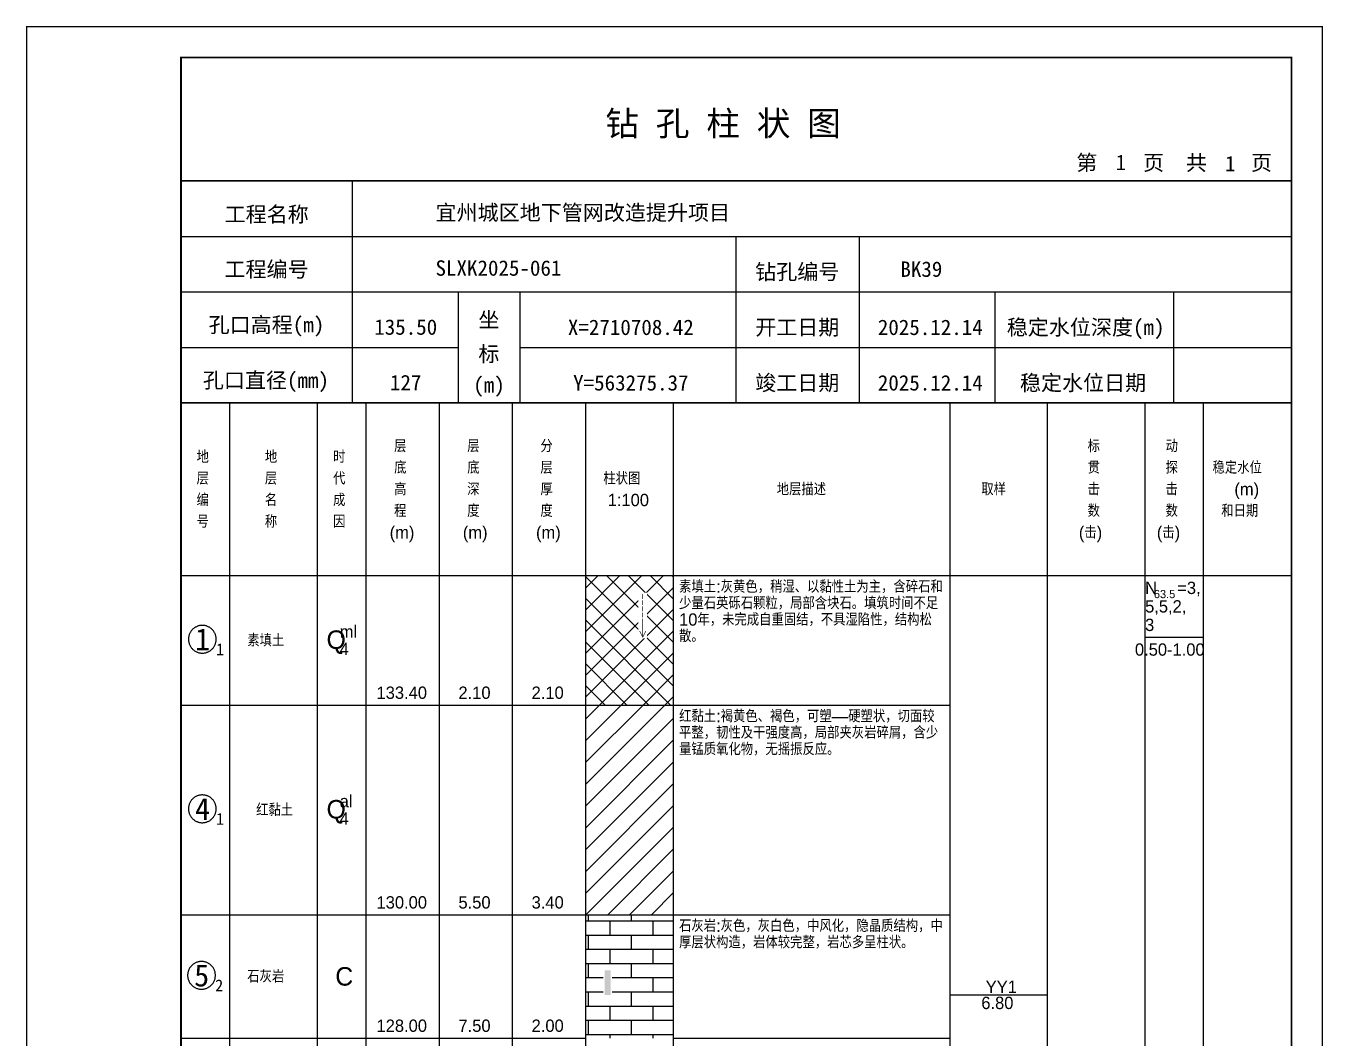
# Model space of a CAD drawing. Header units: millimetres. Extents: x 12489 to 89920, y 4630 to 4927.
# Drawn here: x 20849.3 to 21059.6, y 4762.7 to 4926.8 of the extents above; entities that cross this region are included whole.
import ezdxf
from ezdxf.enums import TextEntityAlignment as Align

# ---------------------------------------------------------------- set-up
doc = ezdxf.new("R2010")
doc.units = ezdxf.units.MM
doc.layers.add('ZZT_TC', color=7, linetype='Continuous')
doc.styles.add('成果图图块', font='', dxfattribs={"height": 2.5})
doc.styles.add('成果图模板', font='')
doc.styles.add('成果图模板标题', font='simhei.ttf')
doc.styles.add('成果图表体', font='Comfont.shx', dxfattribs={"height": 2, "bigfont": 'Hztxt12a.shx'})
doc.styles.get('成果图图块').set_extended_font_data('FangSong_GB2312')
doc.styles.get('成果图模板').set_extended_font_data('FangSong_GB2312')

# ---------------------------------------------------------------- blocks, each defined once
blk = doc.blocks.new('DCBH-1-1-984', base_point=(0.3, -0.11))
at = {"layer": 'ZZT_TC', "color": 7}
blk.add_polyline3d([(-0.19, 2.31, 0), (-0.3, 2.31, 0), (-0.41, 2.3, 0), (-0.52, 2.29, 0), (-0.63, 2.27, 0), (-0.73, 2.24, 0), (-0.84, 2.21, 0), (-0.95, 2.18, 0), (-1.05, 2.14, 0), (-1.15, 2.09, 0), (-1.25, 2.04, 0), (-1.35, 1.99, 0), (-1.44, 1.93, 0), (-1.53, 1.87, 0), (-1.62, 1.8, 0), (-1.7, 1.73, 0), (-1.78, 1.65, 0), (-1.86, 1.57, 0), (-1.93, 1.49, 0), (-2, 1.4, 0), (-2.06, 1.31, 0), (-2.12, 1.22, 0), (-2.17, 1.12, 0), (-2.22, 1.02, 0), (-2.27, 0.92, 0), (-2.31, 0.82, 0), (-2.34, 0.71, 0), (-2.37, 0.61, 0), (-2.4, 0.5, 0), (-2.41, 0.39, 0), (-2.43, 0.28, 0), (-2.44, 0.17, 0), (-2.44, 0.06, 0), (-2.44, -0.05, 0), (-2.43, -0.16, 0), (-2.41, -0.27, 0), (-2.4, -0.38, 0), (-2.37, -0.49, 0), (-2.34, -0.6, 0), (-2.31, -0.7, 0), (-2.27, -0.8, 0), (-2.22, -0.9, 0), (-2.17, -1, 0), (-2.12, -1.1, 0), (-2.06, -1.19, 0), (-2, -1.28, 0), (-1.93, -1.37, 0), (-1.86, -1.45, 0), (-1.78, -1.53, 0), (-1.7, -1.61, 0), (-1.62, -1.68, 0), (-1.53, -1.75, 0), (-1.44, -1.81, 0), (-1.35, -1.87, 0), (-1.25, -1.93, 0), (-1.15, -1.98, 0), (-1.05, -2.02, 0), (-0.95, -2.06, 0), (-0.84, -2.1, 0), (-0.73, -2.13, 0), (-0.63, -2.15, 0), (-0.52, -2.17, 0), (-0.41, -2.18, 0), (-0.3, -2.19, 0), (-0.19, -2.19, 0), (-0.08, -2.19, 0), (0.03, -2.18, 0), (0.14, -2.17, 0), (0.25, -2.15, 0), (0.36, -2.13, 0), (0.47, -2.1, 0), (0.57, -2.06, 0), (0.67, -2.02, 0), (0.77, -1.98, 0), (0.87, -1.93, 0), (0.97, -1.87, 0), (1.06, -1.81, 0), (1.15, -1.75, 0), (1.24, -1.68, 0), (1.32, -1.61, 0), (1.4, -1.53, 0), (1.48, -1.45, 0), (1.55, -1.37, 0), (1.62, -1.28, 0), (1.68, -1.19, 0), (1.74, -1.1, 0), (1.8, -1, 0), (1.85, -0.9, 0), (1.89, -0.8, 0), (1.93, -0.7, 0), (1.97, -0.6, 0), (2, -0.49, 0), (2.02, -0.38, 0), (2.04, -0.27, 0), (2.05, -0.16, 0), (2.06, -0.05, 0), (2.06, 0.06, 0), (2.06, 0.17, 0), (2.05, 0.28, 0), (2.04, 0.39, 0), (2.02, 0.5, 0), (2, 0.61, 0), (1.97, 0.71, 0), (1.93, 0.82, 0), (1.89, 0.92, 0), (1.85, 1.02, 0), (1.8, 1.12, 0), (1.74, 1.22, 0), (1.68, 1.31, 0), (1.62, 1.4, 0), (1.55, 1.49, 0), (1.48, 1.57, 0), (1.4, 1.65, 0), (1.32, 1.73, 0), (1.24, 1.8, 0), (1.15, 1.87, 0), (1.06, 1.93, 0), (0.97, 1.99, 0), (0.87, 2.04, 0), (0.77, 2.09, 0), (0.67, 2.14, 0), (0.57, 2.18, 0), (0.47, 2.21, 0), (0.36, 2.24, 0), (0.25, 2.27, 0), (0.14, 2.29, 0), (0.03, 2.3, 0), (-0.08, 2.31, 0), (-0.19, 2.31, 0)], dxfattribs=at)
at = {"style": '成果图图块'}
blk.add_text('1', height=3.57, dxfattribs=at).set_placement((-0.16, -1.74), align=Align.CENTER)
blk.add_text('1', height=1.91, dxfattribs=at).set_placement((2.03, -2.53))
blk = doc.blocks.new('DCBH-1-1-985', base_point=(0.3, -0.11))
at = {"layer": 'ZZT_TC', "color": 7}
blk.add_polyline3d([(-0.19, 2.31, 0), (-0.3, 2.31, 0), (-0.41, 2.3, 0), (-0.52, 2.29, 0), (-0.63, 2.27, 0), (-0.73, 2.24, 0), (-0.84, 2.21, 0), (-0.95, 2.18, 0), (-1.05, 2.14, 0), (-1.15, 2.09, 0), (-1.25, 2.04, 0), (-1.35, 1.99, 0), (-1.44, 1.93, 0), (-1.53, 1.87, 0), (-1.62, 1.8, 0), (-1.7, 1.73, 0), (-1.78, 1.65, 0), (-1.86, 1.57, 0), (-1.93, 1.49, 0), (-2, 1.4, 0), (-2.06, 1.31, 0), (-2.12, 1.22, 0), (-2.17, 1.12, 0), (-2.22, 1.02, 0), (-2.27, 0.92, 0), (-2.31, 0.82, 0), (-2.34, 0.71, 0), (-2.37, 0.61, 0), (-2.4, 0.5, 0), (-2.41, 0.39, 0), (-2.43, 0.28, 0), (-2.44, 0.17, 0), (-2.44, 0.06, 0), (-2.44, -0.05, 0), (-2.43, -0.16, 0), (-2.41, -0.27, 0), (-2.4, -0.38, 0), (-2.37, -0.49, 0), (-2.34, -0.6, 0), (-2.31, -0.7, 0), (-2.27, -0.8, 0), (-2.22, -0.9, 0), (-2.17, -1, 0), (-2.12, -1.1, 0), (-2.06, -1.19, 0), (-2, -1.28, 0), (-1.93, -1.37, 0), (-1.86, -1.45, 0), (-1.78, -1.53, 0), (-1.7, -1.61, 0), (-1.62, -1.68, 0), (-1.53, -1.75, 0), (-1.44, -1.81, 0), (-1.35, -1.87, 0), (-1.25, -1.93, 0), (-1.15, -1.98, 0), (-1.05, -2.02, 0), (-0.95, -2.06, 0), (-0.84, -2.1, 0), (-0.73, -2.13, 0), (-0.63, -2.15, 0), (-0.52, -2.17, 0), (-0.41, -2.18, 0), (-0.3, -2.19, 0), (-0.19, -2.19, 0), (-0.08, -2.19, 0), (0.03, -2.18, 0), (0.14, -2.17, 0), (0.25, -2.15, 0), (0.36, -2.13, 0), (0.47, -2.1, 0), (0.57, -2.06, 0), (0.67, -2.02, 0), (0.77, -1.98, 0), (0.87, -1.93, 0), (0.97, -1.87, 0), (1.06, -1.81, 0), (1.15, -1.75, 0), (1.24, -1.68, 0), (1.32, -1.61, 0), (1.4, -1.53, 0), (1.48, -1.45, 0), (1.55, -1.37, 0), (1.62, -1.28, 0), (1.68, -1.19, 0), (1.74, -1.1, 0), (1.8, -1, 0), (1.85, -0.9, 0), (1.89, -0.8, 0), (1.93, -0.7, 0), (1.97, -0.6, 0), (2, -0.49, 0), (2.02, -0.38, 0), (2.04, -0.27, 0), (2.05, -0.16, 0), (2.06, -0.05, 0), (2.06, 0.06, 0), (2.06, 0.17, 0), (2.05, 0.28, 0), (2.04, 0.39, 0), (2.02, 0.5, 0), (2, 0.61, 0), (1.97, 0.71, 0), (1.93, 0.82, 0), (1.89, 0.92, 0), (1.85, 1.02, 0), (1.8, 1.12, 0), (1.74, 1.22, 0), (1.68, 1.31, 0), (1.62, 1.4, 0), (1.55, 1.49, 0), (1.48, 1.57, 0), (1.4, 1.65, 0), (1.32, 1.73, 0), (1.24, 1.8, 0), (1.15, 1.87, 0), (1.06, 1.93, 0), (0.97, 1.99, 0), (0.87, 2.04, 0), (0.77, 2.09, 0), (0.67, 2.14, 0), (0.57, 2.18, 0), (0.47, 2.21, 0), (0.36, 2.24, 0), (0.25, 2.27, 0), (0.14, 2.29, 0), (0.03, 2.3, 0), (-0.08, 2.31, 0), (-0.19, 2.31, 0)], dxfattribs=at)
at = {"style": '成果图图块'}
blk.add_text('4', height=3.57, dxfattribs=at).set_placement((-0.16, -1.74), align=Align.CENTER)
blk.add_text('1', height=1.91, dxfattribs=at).set_placement((2.03, -2.53))
blk = doc.blocks.new('DCBH-1-1-986', base_point=(0.43, -0.11))
at = {"layer": 'ZZT_TC', "color": 7}
blk.add_polyline3d([(-0.19, 2.31, 0), (-0.3, 2.31, 0), (-0.41, 2.3, 0), (-0.52, 2.29, 0), (-0.63, 2.27, 0), (-0.73, 2.24, 0), (-0.84, 2.21, 0), (-0.95, 2.18, 0), (-1.05, 2.14, 0), (-1.15, 2.09, 0), (-1.25, 2.04, 0), (-1.35, 1.99, 0), (-1.44, 1.93, 0), (-1.53, 1.87, 0), (-1.62, 1.8, 0), (-1.7, 1.73, 0), (-1.78, 1.65, 0), (-1.86, 1.57, 0), (-1.93, 1.49, 0), (-2, 1.4, 0), (-2.06, 1.31, 0), (-2.12, 1.22, 0), (-2.17, 1.12, 0), (-2.22, 1.02, 0), (-2.27, 0.92, 0), (-2.31, 0.82, 0), (-2.34, 0.71, 0), (-2.37, 0.61, 0), (-2.4, 0.5, 0), (-2.41, 0.39, 0), (-2.43, 0.28, 0), (-2.44, 0.17, 0), (-2.44, 0.06, 0), (-2.44, -0.05, 0), (-2.43, -0.16, 0), (-2.41, -0.27, 0), (-2.4, -0.38, 0), (-2.37, -0.49, 0), (-2.34, -0.6, 0), (-2.31, -0.7, 0), (-2.27, -0.8, 0), (-2.22, -0.9, 0), (-2.17, -1, 0), (-2.12, -1.1, 0), (-2.06, -1.19, 0), (-2, -1.28, 0), (-1.93, -1.37, 0), (-1.86, -1.45, 0), (-1.78, -1.53, 0), (-1.7, -1.61, 0), (-1.62, -1.68, 0), (-1.53, -1.75, 0), (-1.44, -1.81, 0), (-1.35, -1.87, 0), (-1.25, -1.93, 0), (-1.15, -1.98, 0), (-1.05, -2.02, 0), (-0.95, -2.06, 0), (-0.84, -2.1, 0), (-0.73, -2.13, 0), (-0.63, -2.15, 0), (-0.52, -2.17, 0), (-0.41, -2.18, 0), (-0.3, -2.19, 0), (-0.19, -2.19, 0), (-0.08, -2.19, 0), (0.03, -2.18, 0), (0.14, -2.17, 0), (0.25, -2.15, 0), (0.36, -2.13, 0), (0.47, -2.1, 0), (0.57, -2.06, 0), (0.67, -2.02, 0), (0.77, -1.98, 0), (0.87, -1.93, 0), (0.97, -1.87, 0), (1.06, -1.81, 0), (1.15, -1.75, 0), (1.24, -1.68, 0), (1.32, -1.61, 0), (1.4, -1.53, 0), (1.48, -1.45, 0), (1.55, -1.37, 0), (1.62, -1.28, 0), (1.68, -1.19, 0), (1.74, -1.1, 0), (1.8, -1, 0), (1.85, -0.9, 0), (1.89, -0.8, 0), (1.93, -0.7, 0), (1.97, -0.6, 0), (2, -0.49, 0), (2.02, -0.38, 0), (2.04, -0.27, 0), (2.05, -0.16, 0), (2.06, -0.05, 0), (2.06, 0.06, 0), (2.06, 0.17, 0), (2.05, 0.28, 0), (2.04, 0.39, 0), (2.02, 0.5, 0), (2, 0.61, 0), (1.97, 0.71, 0), (1.93, 0.82, 0), (1.89, 0.92, 0), (1.85, 1.02, 0), (1.8, 1.12, 0), (1.74, 1.22, 0), (1.68, 1.31, 0), (1.62, 1.4, 0), (1.55, 1.49, 0), (1.48, 1.57, 0), (1.4, 1.65, 0), (1.32, 1.73, 0), (1.24, 1.8, 0), (1.15, 1.87, 0), (1.06, 1.93, 0), (0.97, 1.99, 0), (0.87, 2.04, 0), (0.77, 2.09, 0), (0.67, 2.14, 0), (0.57, 2.18, 0), (0.47, 2.21, 0), (0.36, 2.24, 0), (0.25, 2.27, 0), (0.14, 2.29, 0), (0.03, 2.3, 0), (-0.08, 2.31, 0), (-0.19, 2.31, 0)], dxfattribs=at)
at = {"style": '成果图图块'}
blk.add_text('5', height=3.57, dxfattribs=at).set_placement((-0.16, -1.74), align=Align.CENTER)
blk.add_text('2', height=1.91, dxfattribs=at).set_placement((2.03, -2.53))
blk = doc.blocks.new('gkqy3.dwg', base_point=(0, -2))
blk.add_wipeout([(-0.7, -2.2), (0.7, -2.2), (0.7, 2.2), (-0.7, 2.2)])
at = {"color": 7}
blk.add_solid([(-0.5, -2), (0.5, -2), (-0.5, 2), (0.5, 2)], dxfattribs=at)
blk = doc.blocks.new('zztGLdt.dwg', base_point=(0.5, 0))
blk.add_wipeout([(-0.2, -0.2), (1.2, -0.2), (1.2, 3.2), (-0.2, 3.2)])
at = {"color": 7, "const_width": 0.1}
for points in [[(0.5, 3), (0.5, 0)], [(0, 1), (0.5, 0), (1, 1)]]:
    blk.add_lwpolyline(points, dxfattribs=at)
blk = doc.blocks.new('钻孔柱状图路桥昇龙制图梁世成校核莫家里.dwg39', base_point=(25, 236))
for p, q in [((52.82, 236), (52.82, 272)), ((25, 263), (205, 263)), ((115, 236), (115, 263)), ((135, 236), (135, 263)), ((25, 254), (205, 254)), ((70, 236), (70, 254)), ((80, 236), (80, 254)), ((157, 236), (157, 254)), ((185.95, 236), (185.95, 254)), ((25, 245), (70, 245)), ((80, 245), (205, 245))]:
    blk.add_line(p, q)
for points, const_width in [([(0, 0), (210, 0), (210, 297), (0, 297)], 0.25), ([(25, 5), (205, 5), (205, 292), (25, 292)], 0.3)]:
    blk.add_lwpolyline(points, close=True, dxfattribs=dict(const_width=const_width))
at = {"const_width": 0.3}
for points in [[(25, 272), (205, 272)], [(25, 236), (205, 236)]]:
    blk.add_lwpolyline(points, dxfattribs=at)
for s, height, style, p in [('钻 孔 柱 状 图', 4, '成果图模板标题', (93.8, 279.31)), ('第', 2.5, '成果图模板', (170.12, 273.7)), ('页', 2.5, '成果图模板', (180.96, 273.7)), ('共', 2.5, '成果图模板', (187.88, 273.7)), ('页', 2.5, '成果图模板', (198.44, 273.7)), ('工程名称', 2.5, '成果图模板', (32.07, 265.32)), ('宜州城区地下管网改造提升项目', 2.5, '成果图模板', (66.26, 265.61)), ('工程编号', 2.5, '成果图模板', (32.05, 256.41)), ('SLXK2025-061', 2.5, '成果图模板', (66.26, 256.61)), ('钻孔编号', 2.5, '成果图模板', (118.08, 256)), ('BK39', 2.5, '成果图模板', (141.61, 256.43)), ('孔口高程(m)', 2.5, '成果图模板', (29.48, 247.41)), ('坐', 2.5, '成果图模板', (73.21, 248.24)), ('开工日期', 2.5, '成果图模板', (118.08, 247)), ('稳定水位深度(m)', 2.5, '成果图模板', (158.86, 247)), ('标', 2.5, '成果图模板', (73.21, 242.7)), ('孔口直径(mm)', 2.5, '成果图模板', (28.54, 238.41)), ('(m) ', 2.5, '成果图模板', (72.38, 237.65)), ('竣工日期', 2.5, '成果图模板', (118.08, 238)), ('稳定水位日期', 2.5, '成果图模板', (160.99, 238))]:
    blk.add_text(s, height=height, dxfattribs=dict(style=style)).set_placement(p)
at = {"style": '成果图模板'}
for s, p in [('1', (177.35, 273.74)), ('1', (195.08, 273.53)), ('135.50', (61.43, 247.04)), ('X=2710708.42', (97.92, 247)), ('2025.12.14', (146.46, 247)), ('127', (61.43, 238.04)), ('Y=563275.37', (97.92, 238)), ('2025.12.14', (146.46, 238))]:
    blk.add_text(s, height=2.5, dxfattribs=at).set_placement(p, align=Align.CENTER)

msp = doc.modelspace()

# ---------------------------------------------------------------- hatches: boundary and pattern name
at = {"linetype": 'Continuous'}
h = msp.add_hatch(dxfattribs=at)
h.set_pattern_fill('GKSTT', scale=0.5, style=0, pattern_type=2)
h.set_pattern_definition([(45, (0, 0), (-1.76776695, 1.76776695), []), (135, (0, 0), (-1.76776695, -1.76776695), [])])
h.paths.add_polyline_path([(20940.06, 4816.71), (20954.29, 4816.71), (20954.29, 4837.71), (20940.06, 4837.71)])
h = msp.add_hatch(dxfattribs=at)
h.set_pattern_fill('GKNXT', scale=0.5, style=0, pattern_type=2)
h.set_pattern_definition([(45, (0, 0), (-1.76776695, 1.76776695), [])])
h.paths.add_polyline_path([(20940.06, 4782.71), (20954.29, 4782.71), (20954.29, 4816.71), (20940.06, 4816.71)])
h = msp.add_hatch(dxfattribs=at)
h.set_pattern_fill('GKSHY', scale=0.5, style=0, pattern_type=2)
h.set_pattern_definition([(0, (0, 0), (0, 2.3), []), (90, (0, 0), (-3.5, 2.3), [2.3, -2.3])])
h.paths.add_polyline_path([(20940.06, 4762.71), (20954.29, 4762.71), (20954.29, 4782.71), (20940.06, 4782.71)])

# ---------------------------------------------------------------- linework, layer by layer
at = {"color": 0}
for p, q in [((20874.45, 4837.71), (20882.35, 4837.71)), ((20874.45, 4816.71), (20874.45, 4837.71)), ((20882.35, 4816.71), (20882.35, 4837.71)), ((20874.45, 4816.71), (20882.35, 4816.71)), ((20874.45, 4816.71), (20882.35, 4816.71)), ((20874.45, 4782.71), (20874.45, 4816.71)), ((20882.35, 4782.71), (20882.35, 4816.71)), ((20874.45, 4782.71), (20882.35, 4782.71)), ((20874.45, 4782.71), (20882.35, 4782.71)), ((20874.45, 4762.71), (20874.45, 4782.71)), ((20882.35, 4762.71), (20882.35, 4782.71)), ((20874.45, 4762.71), (20882.35, 4762.71))]:
    msp.add_line(p, q, dxfattribs=at)
for points in [[(20874.45, 4865.71), (20882.35, 4865.71)], [(20874.45, 4837.71), (20874.45, 4865.71)], [(20882.35, 4837.71), (20882.35, 4865.71)], [(20882.35, 4865.71), (20896.58, 4865.71)], [(20882.35, 4837.71), (20882.35, 4865.71)], [(20896.58, 4837.71), (20896.58, 4865.71)], [(20896.58, 4865.71), (20904.49, 4865.71)], [(20896.58, 4837.71), (20896.58, 4865.71)], [(20904.49, 4837.71), (20904.49, 4865.71)], [(20904.49, 4865.71), (20916.35, 4865.71)], [(20904.49, 4837.71), (20904.49, 4865.71)], [(20916.35, 4837.71), (20916.35, 4865.71)], [(20916.35, 4865.71), (20928.2, 4865.71)], [(20916.35, 4837.71), (20916.35, 4865.71)], [(20928.2, 4837.71), (20928.2, 4865.71)], [(20928.2, 4865.71), (20940.06, 4865.71)], [(20928.2, 4837.71), (20928.2, 4865.71)], [(20940.06, 4837.71), (20940.06, 4865.71)], [(20940.06, 4865.71), (20954.29, 4865.71)], [(20940.06, 4837.71), (20940.06, 4865.71)], [(20954.29, 4837.71), (20954.29, 4865.71)], [(20954.29, 4865.71), (20999.11, 4865.71)], [(20954.29, 4837.71), (20954.29, 4865.71)], [(20999.11, 4837.71), (20999.11, 4865.71)], [(20999.11, 4865.71), (21014.92, 4865.71)], [(20999.11, 4837.71), (20999.11, 4865.71)], [(21014.92, 4837.71), (21014.92, 4865.71)], [(21014.92, 4865.71), (21030.73, 4865.71)], [(21014.92, 4837.71), (21014.92, 4865.71)], [(21030.73, 4837.71), (21030.73, 4865.71)], [(21030.73, 4865.71), (21040.22, 4865.71)], [(21030.73, 4837.71), (21030.73, 4865.71)], [(21040.22, 4837.71), (21040.22, 4865.71)], [(21040.22, 4865.71), (21054.45, 4865.71)], [(21040.22, 4837.71), (21040.22, 4865.71)], [(21054.45, 4837.71), (21054.45, 4865.71)], [(20874.45, 4837.71), (20882.35, 4837.71)], [(20874.45, 4643.71), (20874.45, 4837.71)], [(20874.45, 4837.71), (20882.35, 4837.71)], [(20882.35, 4643.71), (20882.35, 4837.71)], [(20882.35, 4837.71), (20896.58, 4837.71)], [(20882.35, 4643.71), (20882.35, 4837.71)], [(20882.35, 4837.71), (20896.58, 4837.71)], [(20882.35, 4837.71), (20896.58, 4837.71)], [(20882.35, 4816.71), (20882.35, 4837.71)], [(20896.58, 4643.71), (20896.58, 4837.71)], [(20896.58, 4816.71), (20896.58, 4837.71)], [(20896.58, 4837.71), (20904.49, 4837.71)], [(20896.58, 4643.71), (20896.58, 4837.71)], [(20896.58, 4837.71), (20904.49, 4837.71)], [(20896.58, 4837.71), (20904.49, 4837.71)], [(20896.58, 4816.71), (20896.58, 4837.71)], [(20904.49, 4643.71), (20904.49, 4837.71)], [(20904.49, 4816.71), (20904.49, 4837.71)], [(20904.49, 4837.71), (20916.35, 4837.71)], [(20904.49, 4643.71), (20904.49, 4837.71)], [(20904.49, 4837.71), (20916.35, 4837.71)], [(20904.49, 4837.71), (20916.35, 4837.71)], [(20904.49, 4816.71), (20904.49, 4837.71)], [(20916.35, 4643.71), (20916.35, 4837.71)], [(20916.35, 4816.71), (20916.35, 4837.71)], [(20916.35, 4837.71), (20928.2, 4837.71)], [(20916.35, 4643.71), (20916.35, 4837.71)], [(20916.35, 4837.71), (20928.2, 4837.71)], [(20916.35, 4837.71), (20928.2, 4837.71)], [(20916.35, 4816.71), (20916.35, 4837.71)], [(20928.2, 4643.71), (20928.2, 4837.71)], [(20928.2, 4816.71), (20928.2, 4837.71)], [(20928.2, 4837.71), (20940.06, 4837.71)], [(20928.2, 4643.71), (20928.2, 4837.71)], [(20928.2, 4837.71), (20940.06, 4837.71)], [(20928.2, 4837.71), (20940.06, 4837.71)], [(20928.2, 4816.71), (20928.2, 4837.71)], [(20940.06, 4643.71), (20940.06, 4837.71)], [(20940.06, 4816.71), (20940.06, 4837.71)], [(20940.06, 4837.71), (20954.29, 4837.71)], [(20940.06, 4643.71), (20940.06, 4837.71)], [(20940.06, 4837.71), (20954.29, 4837.71)], [(20954.29, 4643.71), (20954.29, 4837.71)], [(20954.29, 4837.71), (20999.11, 4837.71)], [(20954.29, 4643.71), (20954.29, 4837.71)], [(20954.29, 4837.71), (20999.11, 4837.71)], [(20954.29, 4837.71), (20999.11, 4837.71)], [(20954.29, 4816.71), (20954.29, 4837.71)], [(20999.11, 4643.71), (20999.11, 4837.71)], [(20999.11, 4816.71), (20999.11, 4837.71)], [(20999.11, 4837.71), (21014.92, 4837.71)], [(20999.11, 4643.71), (20999.11, 4837.71)], [(20999.11, 4837.71), (21014.92, 4837.71)], [(21014.92, 4643.71), (21014.92, 4837.71)], [(21014.92, 4837.71), (21030.73, 4837.71)], [(21014.92, 4643.71), (21014.92, 4837.71)], [(21014.92, 4837.71), (21030.73, 4837.71)], [(21030.73, 4643.71), (21030.73, 4837.71)], [(21030.73, 4837.71), (21040.22, 4837.71)], [(21030.73, 4643.71), (21030.73, 4837.71)], [(21030.73, 4837.71), (21040.22, 4837.71)], [(21030.73, 4837.71), (21040.22, 4837.71)], [(21030.73, 4827.71), (21030.73, 4837.71)], [(21040.22, 4643.71), (21040.22, 4837.71)], [(21040.22, 4827.71), (21040.22, 4837.71)], [(21040.22, 4837.71), (21054.45, 4837.71)], [(21040.22, 4643.71), (21040.22, 4837.71)], [(21040.22, 4837.71), (21054.45, 4837.71)], [(21054.45, 4643.71), (21054.45, 4837.71)], [(21030.73, 4827.71), (21040.22, 4827.71)], [(20882.35, 4816.71), (20896.58, 4816.71)], [(20882.35, 4816.71), (20896.58, 4816.71)], [(20882.35, 4782.71), (20882.35, 4816.71)], [(20896.58, 4782.71), (20896.58, 4816.71)], [(20896.58, 4816.71), (20904.49, 4816.71)], [(20896.58, 4816.71), (20904.49, 4816.71)], [(20896.58, 4782.71), (20896.58, 4816.71)], [(20904.49, 4782.71), (20904.49, 4816.71)], [(20904.49, 4816.71), (20916.35, 4816.71)], [(20904.49, 4816.71), (20916.35, 4816.71)], [(20904.49, 4782.71), (20904.49, 4816.71)], [(20916.35, 4782.71), (20916.35, 4816.71)], [(20916.35, 4816.71), (20928.2, 4816.71)], [(20916.35, 4816.71), (20928.2, 4816.71)], [(20916.35, 4782.71), (20916.35, 4816.71)], [(20928.2, 4782.71), (20928.2, 4816.71)], [(20928.2, 4816.71), (20940.06, 4816.71)], [(20928.2, 4816.71), (20940.06, 4816.71)], [(20928.2, 4782.71), (20928.2, 4816.71)], [(20940.06, 4782.71), (20940.06, 4816.71)], [(20954.29, 4816.71), (20999.11, 4816.71)], [(20954.29, 4816.71), (20999.11, 4816.71)], [(20954.29, 4782.71), (20954.29, 4816.71)], [(20999.11, 4782.71), (20999.11, 4816.71)], [(20882.35, 4782.71), (20896.58, 4782.71)], [(20882.35, 4782.71), (20896.58, 4782.71)], [(20882.35, 4762.71), (20882.35, 4782.71)], [(20896.58, 4762.71), (20896.58, 4782.71)], [(20896.58, 4782.71), (20904.49, 4782.71)], [(20896.58, 4782.71), (20904.49, 4782.71)], [(20896.58, 4762.71), (20896.58, 4782.71)], [(20904.49, 4762.71), (20904.49, 4782.71)], [(20904.49, 4782.71), (20916.35, 4782.71)], [(20904.49, 4782.71), (20916.35, 4782.71)], [(20904.49, 4762.71), (20904.49, 4782.71)], [(20916.35, 4762.71), (20916.35, 4782.71)], [(20916.35, 4782.71), (20928.2, 4782.71)], [(20916.35, 4782.71), (20928.2, 4782.71)], [(20916.35, 4762.71), (20916.35, 4782.71)], [(20928.2, 4762.71), (20928.2, 4782.71)], [(20928.2, 4782.71), (20940.06, 4782.71)], [(20928.2, 4782.71), (20940.06, 4782.71)], [(20928.2, 4762.71), (20928.2, 4782.71)], [(20940.06, 4762.71), (20940.06, 4782.71)], [(20954.29, 4782.71), (20999.11, 4782.71)], [(20954.29, 4782.71), (20999.11, 4782.71)], [(20954.29, 4762.71), (20954.29, 4782.71)], [(20999.11, 4762.71), (20999.11, 4782.71)], [(20999.11, 4769.71), (21014.92, 4769.71)], [(20882.35, 4762.71), (20896.58, 4762.71)], [(20896.58, 4762.71), (20904.49, 4762.71)], [(20904.49, 4762.71), (20916.35, 4762.71)], [(20916.35, 4762.71), (20928.2, 4762.71)], [(20928.2, 4762.71), (20940.06, 4762.71)], [(20954.29, 4762.71), (20999.11, 4762.71)]]:
    msp.add_lwpolyline(points, dxfattribs=at)
at = {"color": 7, "flags": 128}
for points in [[(20940.06, 4816.71), (20954.29, 4816.71)], [(20940.06, 4782.71), (20954.29, 4782.71)]]:
    msp.add_lwpolyline(points, dxfattribs=at)

# ---------------------------------------------------------------- block references
for name, p in [('DCBH-1-1-984', (20878.4, 4827.21)), ('DCBH-1-1-985', (20878.4, 4799.71)), ('DCBH-1-1-986', (20878.4, 4772.71))]:
    msp.add_blockref(name, p)

# ---------------------------------------------------------------- texts
at = {"color": 0, "style": '成果图表体'}
for s, height, p in [('层', 2, (20909, 4857.71)), ('层', 2, (20920.85, 4857.71)), ('分', 2, (20932.71, 4857.71)), ('标', 2, (21021.41, 4857.71)), ('动', 2, (21034.05, 4857.71)), ('地', 2, (20876.98, 4855.96)), ('地', 2, (20888.05, 4855.96)), ('时', 2, (20899.11, 4855.96)), ('底', 2, (20909, 4854.21)), ('底', 2, (20920.85, 4854.21)), ('层', 2, (20932.71, 4854.21)), ('贯', 2, (21021.41, 4854.21)), ('探', 2, (21034.05, 4854.21)), ('稳定水位', 2, (21041.65, 4854.21)), ('层', 2, (20876.98, 4852.46)), ('层', 2, (20888.05, 4852.46)), ('代', 2, (20899.11, 4852.46)), ('高', 2, (20909, 4850.71)), ('深', 2, (20920.85, 4850.71)), ('厚', 2, (20932.71, 4850.71)), ('柱状图', 2, (20942.91, 4852.46)), ('地层描述', 2, (20971.02, 4850.71)), ('取样', 2, (21004.18, 4850.71)), ('击', 2, (21021.41, 4850.71)), ('击', 2, (21034.05, 4850.71)), ('(m)', 2, (21045.2, 4850.71)), ('编', 2, (20876.98, 4848.96)), ('名', 2, (20888.05, 4848.96)), ('成', 2, (20899.11, 4848.96)), ('1:100', 2, (20943.62, 4848.96)), ('程', 2, (20909, 4847.21)), ('度', 2, (20920.85, 4847.21)), ('度', 2, (20932.71, 4847.21)), ('数', 2, (21021.41, 4847.21)), ('数', 2, (21034.05, 4847.21)), ('和日期', 2, (21043.07, 4847.21)), ('号', 2, (20876.98, 4845.46)), ('称', 2, (20888.05, 4845.46)), ('因', 2, (20899.11, 4845.46)), ('(m)', 2, (20908.28, 4843.71)), ('(m)', 2, (20920.14, 4843.71)), ('(m)', 2, (20932, 4843.71)), ('(击)', 2, (21019.99, 4843.71)), ('(击)', 2, (21032.63, 4843.71)), ('N', 2, (21030.73, 4834.71)), ('=3,', 2, (21035.94, 4834.71)), ('5,5,2,', 2, (21030.73, 4831.71)), ('63.5', 1.333, (21032.15, 4834.04)), ('ml', 2, (20900.18, 4827.61)), ('3', 2, (21030.73, 4828.71)), ('素填土', 2, (20885.2, 4826.21)), ('Q', 3, (20898.05, 4825.81)), ('4', 2, (20900.18, 4824.81)), ('0.50-1.00', 2, (21029.08, 4824.71)), ('133.40', 2, (20906.15, 4817.71)), ('2.10', 2, (20919.43, 4817.71)), ('2.10', 2, (20931.29, 4817.71)), ('al', 2, (20900.18, 4800.11)), ('红黏土', 2, (20886.63, 4798.71)), ('Q', 3, (20898.05, 4798.31)), ('4', 2, (20900.18, 4797.31)), ('130.00', 2, (20906.15, 4783.71)), ('5.50', 2, (20919.43, 4783.71)), ('3.40', 2, (20931.29, 4783.71)), ('石灰岩', 2, (20885.2, 4771.71)), ('C', 3, (20899.47, 4771.21)), ('YY1', 2, (21004.89, 4770.01)), ('6.80', 2, (21004.18, 4767.41)), ('128.00', 2, (20906.15, 4763.71)), ('7.50', 2, (20919.43, 4763.71)), ('2.00', 2, (20931.29, 4763.71))]:
    msp.add_text(s, height=height, dxfattribs=at).set_placement(p)
at = {"color": 0, "char_height": 2, "width": 43.0292, "attachment_point": 1, "line_spacing_factor": 0.8, "style": '成果图表体'}
for s, insert in [('素填土:灰黄色，稍湿、以黏性土为主，含碎石和少量石英砾石颗粒，局部含块石。填筑时间不足10年，未完成自重固结，不具湿陷性，结构松散。', (20955.19, 4836.91)), ('红黏土:褐黄色、褐色，可塑—硬塑状，切面较平整，韧性及干强度高，局部夹灰岩碎屑，含少量锰质氧化物，无摇振反应。', (20955.19, 4815.91)), ('石灰岩:灰色，灰白色，中风化，隐晶质结构，中厚层状构造，岩体较完整，岩芯多呈柱状。', (20955.19, 4781.91))]:
    msp.add_mtext(s, dxfattribs=dict(at, insert=insert))

# ---------------------------------------------------------------- next in the draw order: block references
for name, p in [('zztGLdt.dwg', (20949.31, 4831.71)), ('gkqy3.dwg', (20943.62, 4769.71))]:
    msp.add_blockref(name, p)

# ---------------------------------------------------------------- next in the draw order: block references
msp.add_blockref('zztGLdt.dwg', (20949.31, 4830.71))

# ---------------------------------------------------------------- next in the draw order: block references
msp.add_blockref('zztGLdt.dwg', (20949.31, 4829.71))

# ---------------------------------------------------------------- next in the draw order: block references
msp.add_blockref('zztGLdt.dwg', (20949.31, 4828.71))

# ---------------------------------------------------------------- next in the draw order: block references
msp.add_blockref('zztGLdt.dwg', (20949.31, 4827.71))

# ---------------------------------------------------------------- next in the draw order: block references
msp.add_blockref('钻孔柱状图路桥昇龙制图梁世成校核莫家里.dwg39', (20874.45, 4865.71))

doc.saveas('drawing.dxf')
